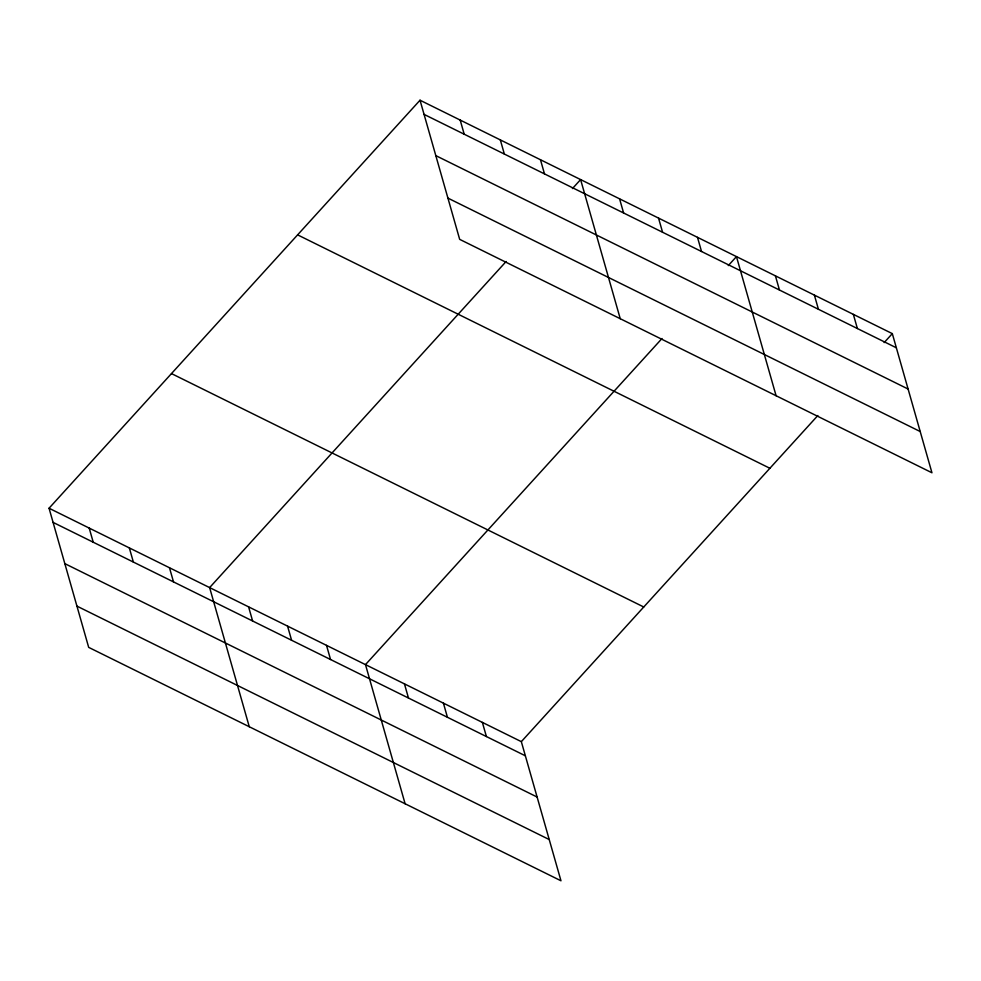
<?xml version="1.0" encoding="UTF-8"?>
<svg xmlns="http://www.w3.org/2000/svg" width="981" height="981" viewBox="0 0 981 981"><rect width="100%" height="100%" fill="white"/><g stroke="black" fill="none" stroke-linecap="round" stroke-linejoin="round"><path stroke-width="1.47" d="M49.05 508.232L521.328 741.648L560.973 880.779L88.682 647.374L49.05 508.232L420.027 100.221L892.318 333.626L931.95 472.768L459.672 239.352L420.027 100.221M506.135 261.486L209.627 587.594L249.26 726.725M572.45 188.56L580.605 179.584L620.237 318.715M661.991 338.519L365.484 664.615L405.116 803.758M728.294 265.581L736.461 256.605L776.094 395.748M521.328 741.648L817.835 415.539M884.151 342.602L892.318 333.626M424.062 114.372L896.352 347.789M435.809 155.623L908.099 389.028M447.912 198.113L920.203 431.53M297.611 234.864L769.889 468.28M171.479 373.589L643.757 606.994M53.084 522.383L525.362 755.799M64.832 563.634L537.11 797.038M76.935 606.123L549.213 839.54M853.347 314.374L857.382 328.525M814.389 295.122L818.424 309.273M775.419 275.857L779.454 290.02M697.503 237.353L701.525 251.504M658.533 218.089L662.567 232.239M619.575 198.836L623.609 212.987M540.47 159.744L544.492 173.895M500.322 139.903L504.357 154.054M460.175 120.062L464.209 134.213M482.37 722.384L486.404 736.535M443.412 703.132L447.434 717.283M404.442 683.867L408.476 698.031M326.514 645.363L330.548 659.514M287.556 626.099L291.59 640.262M248.585 606.847L252.62 620.998M169.48 567.754L173.514 581.905M129.333 547.913L133.367 562.064M89.197 528.072L93.232 542.223"/></g></svg>
